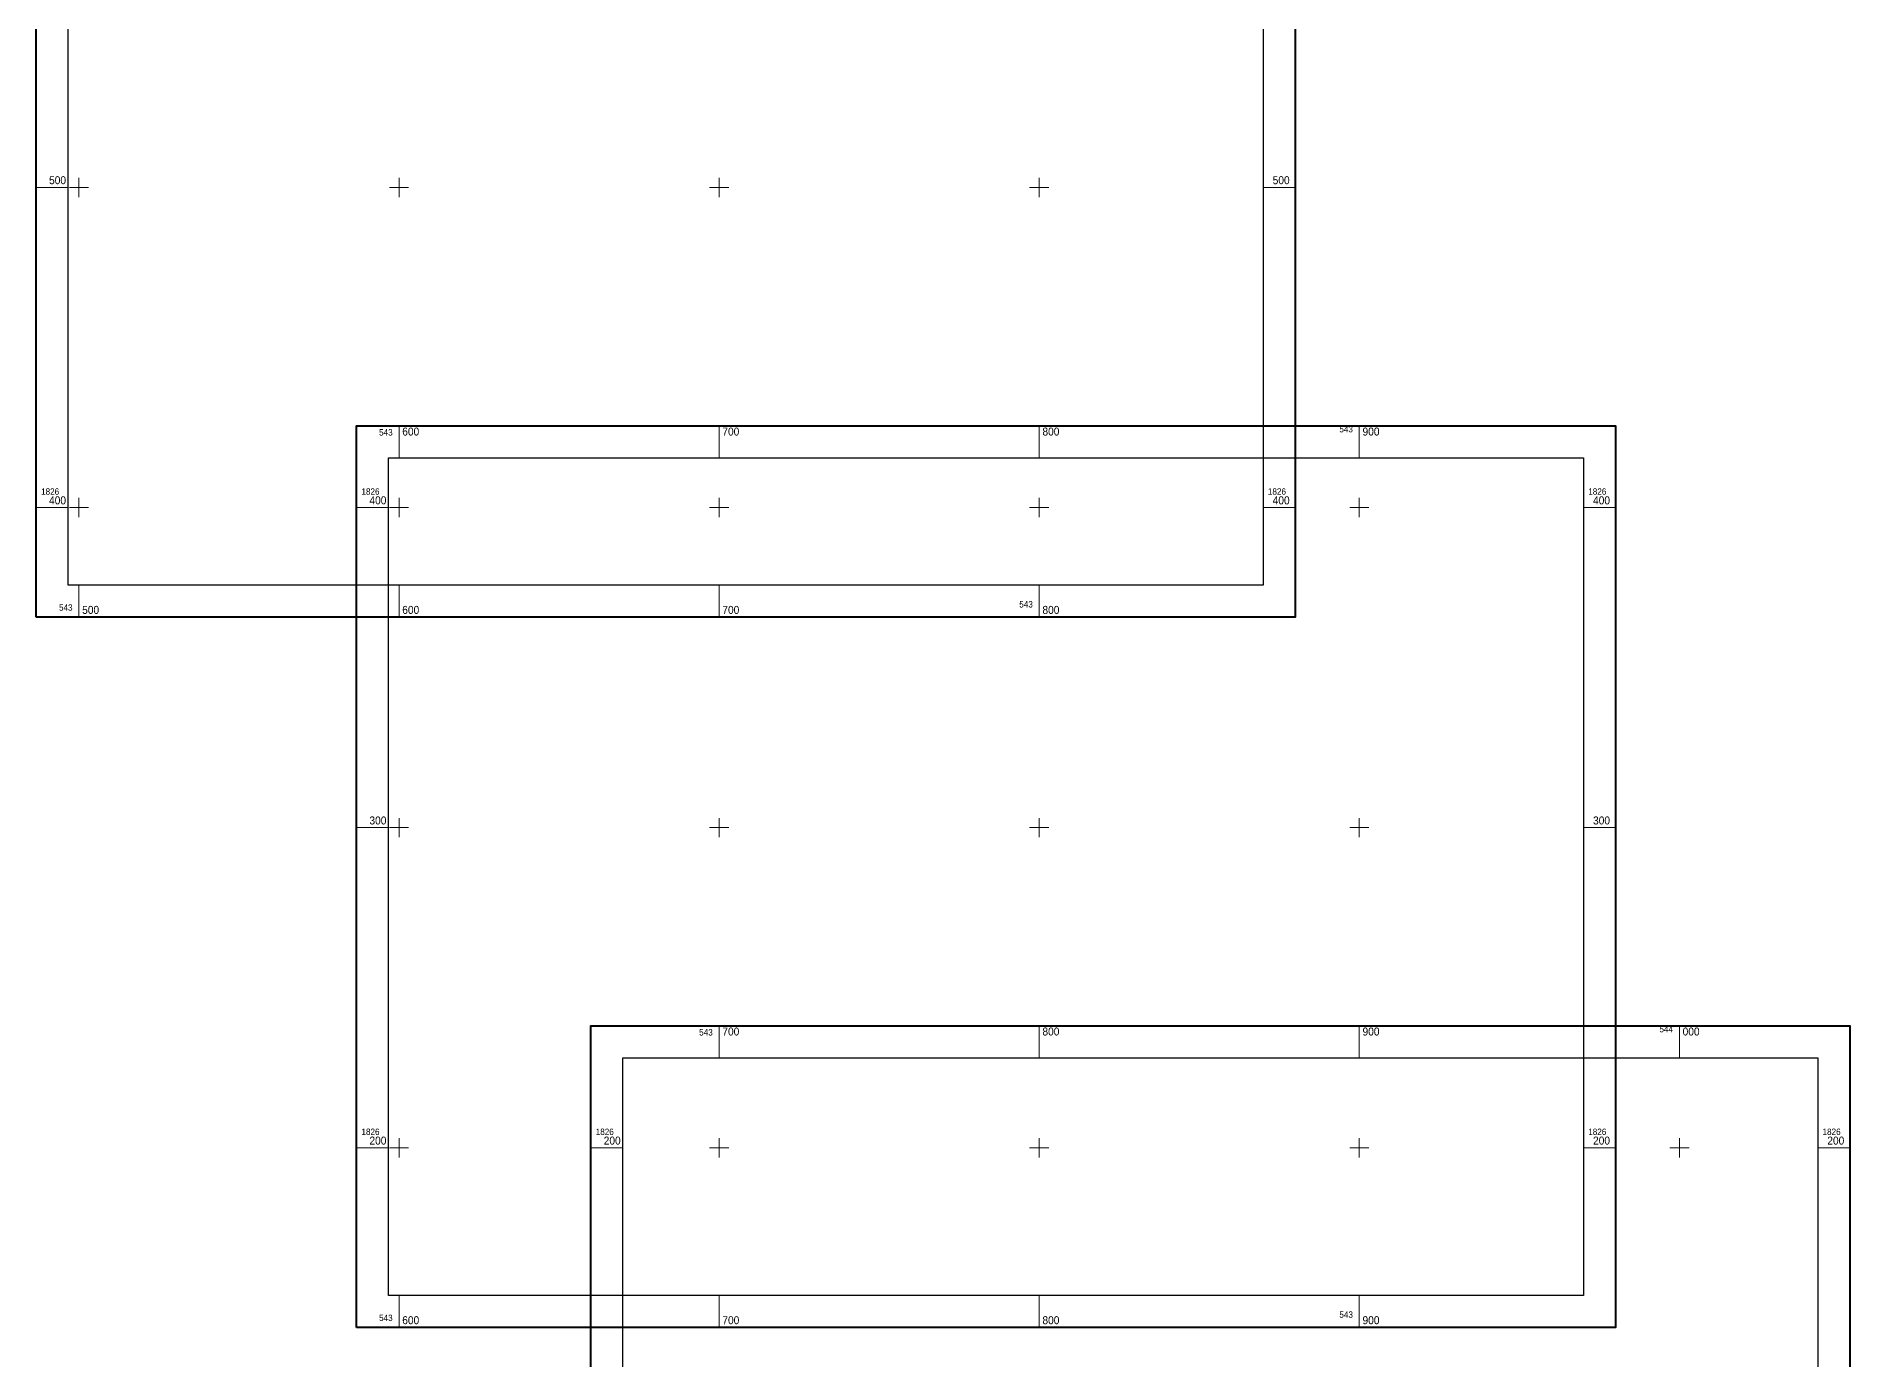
# Model space of a CAD drawing. Header units: metres. Extents: x 542869 to 545424, y 1823472 to 1835781.
# Drawn here: x 543487 to 544053, y 1826134 to 1826547 of the extents above; entities that cross this region are included whole.
import ezdxf
from ezdxf.enums import TextEntityAlignment as Align

# ---------------------------------------------------------------- set-up
doc = ezdxf.new("R2010")
doc.units = ezdxf.units.M
for name, color, linetype, lineweight in [('52', 7, 'Continuous', 13), ('53', 7, 'Continuous', 13), ('54', 7, 'Continuous', 13)]:
    doc.layers.add(name, color=color, linetype=linetype, lineweight=lineweight)

msp = doc.modelspace()

# ---------------------------------------------------------------- linework, layer by layer
at = {"layer": '52'}
for p, q in [((543500, 1826497), (543500, 1826503)), ((543600, 1826497), (543600, 1826503)), ((543700, 1826497), (543700, 1826503)), ((543800, 1826497), (543800, 1826503)), ((543486.66, 1826500), (543496.66, 1826500)), ((543497, 1826500), (543503, 1826500)), ((543597, 1826500), (543603, 1826500)), ((543697, 1826500), (543703, 1826500)), ((543797, 1826500), (543803, 1826500)), ((543869.93, 1826500), (543879.93, 1826500)), ((543486.66, 1826400), (543496.66, 1826400)), ((543497, 1826400), (543503, 1826400)), ((543500, 1826397), (543500, 1826403)), ((543597, 1826400), (543603, 1826400)), ((543600, 1826397), (543600, 1826403)), ((543697, 1826400), (543703, 1826400)), ((543700, 1826397), (543700, 1826403)), ((543797, 1826400), (543803, 1826400)), ((543800, 1826397), (543800, 1826403)), ((543869.93, 1826400), (543879.93, 1826400)), ((543500, 1826365.77), (543500, 1826375.77)), ((543600, 1826365.77), (543600, 1826375.77)), ((543700, 1826365.77), (543700, 1826375.77)), ((543800, 1826365.77), (543800, 1826375.77))]:
    msp.add_line(p, q, dxfattribs=at)
at = {"layer": '52', "lineweight": 40}
msp.add_lwpolyline([(543486.66, 1826365.77), (543486.66, 1826647.36), (543879.93, 1826647.36), (543879.93, 1826365.77)], close=True, dxfattribs=at)
at = {"layer": '52', "lineweight": 25}
msp.add_lwpolyline([(543496.66, 1826375.77), (543496.66, 1826637.36), (543869.93, 1826637.36), (543869.93, 1826375.77)], close=True, dxfattribs=at)
at = {"layer": '53'}
for p, q in [((543600, 1826415.48), (543600, 1826425.48)), ((543700, 1826415.48), (543700, 1826425.48)), ((543800, 1826415.48), (543800, 1826425.48)), ((543900, 1826415.48), (543900, 1826425.48)), ((543586.75, 1826400), (543596.75, 1826400)), ((543597, 1826400), (543603, 1826400)), ((543600, 1826397), (543600, 1826403)), ((543697, 1826400), (543703, 1826400)), ((543700, 1826397), (543700, 1826403)), ((543797, 1826400), (543803, 1826400)), ((543800, 1826397), (543800, 1826403)), ((543897, 1826400), (543903, 1826400)), ((543900, 1826397), (543900, 1826403)), ((543970.02, 1826400), (543980.02, 1826400)), ((543600, 1826297), (543600, 1826303)), ((543700, 1826297), (543700, 1826303)), ((543800, 1826297), (543800, 1826303)), ((543900, 1826297), (543900, 1826303)), ((543586.75, 1826300), (543596.75, 1826300)), ((543597, 1826300), (543603, 1826300)), ((543697, 1826300), (543703, 1826300)), ((543797, 1826300), (543803, 1826300)), ((543897, 1826300), (543903, 1826300)), ((543970.02, 1826300), (543980.02, 1826300)), ((543600, 1826197), (543600, 1826203)), ((543700, 1826197), (543700, 1826203)), ((543800, 1826197), (543800, 1826203)), ((543900, 1826197), (543900, 1826203)), ((543586.75, 1826200), (543596.75, 1826200)), ((543597, 1826200), (543603, 1826200)), ((543697, 1826200), (543703, 1826200)), ((543797, 1826200), (543803, 1826200)), ((543897, 1826200), (543903, 1826200)), ((543970.02, 1826200), (543980.02, 1826200)), ((543600, 1826143.89), (543600, 1826153.89)), ((543700, 1826143.89), (543700, 1826153.89)), ((543800, 1826143.89), (543800, 1826153.89)), ((543900, 1826143.89), (543900, 1826153.89))]:
    msp.add_line(p, q, dxfattribs=at)
at = {"layer": '53', "lineweight": 40}
msp.add_lwpolyline([(543586.75, 1826143.89), (543586.75, 1826425.48), (543980.02, 1826425.48), (543980.02, 1826143.89)], close=True, dxfattribs=at)
at = {"layer": '53', "lineweight": 25}
msp.add_lwpolyline([(543596.75, 1826153.89), (543596.75, 1826415.48), (543970.02, 1826415.48), (543970.02, 1826153.89)], close=True, dxfattribs=at)
at = {"layer": '54'}
for p, q in [((543700, 1826228.07), (543700, 1826238.07)), ((543800, 1826228.07), (543800, 1826238.07)), ((543900, 1826228.07), (543900, 1826238.07)), ((544000, 1826228.07), (544000, 1826238.07)), ((543700, 1826197), (543700, 1826203)), ((543800, 1826197), (543800, 1826203)), ((543900, 1826197), (543900, 1826203)), ((544000, 1826197), (544000, 1826203)), ((543659.94, 1826200), (543669.94, 1826200)), ((543697, 1826200), (543703, 1826200)), ((543797, 1826200), (543803, 1826200)), ((543897, 1826200), (543903, 1826200)), ((543997, 1826200), (544003, 1826200)), ((544043.21, 1826200), (544053.21, 1826200))]:
    msp.add_line(p, q, dxfattribs=at)
at = {"layer": '54', "lineweight": 40}
msp.add_lwpolyline([(543659.94, 1825956.48), (543659.94, 1826238.07), (544053.21, 1826238.07), (544053.21, 1825956.48)], close=True, dxfattribs=at)
at = {"layer": '54', "lineweight": 25}
msp.add_lwpolyline([(543669.94, 1825966.48), (543669.94, 1826228.07), (544043.21, 1826228.07), (544043.21, 1825966.48)], close=True, dxfattribs=at)

# ---------------------------------------------------------------- texts
at = {"layer": '52', "width": 0.95}
for s, height, p in [('500', 2.5, (543490.66, 1826501)), ('500', 2.5, (543872.93, 1826501)), ('1826', 2, (543488.16, 1826404)), ('1826', 2, (543871.43, 1826404)), ('400', 2.5, (543490.66, 1826401)), ('400', 2.5, (543872.93, 1826401)), ('500', 2.5, (543501, 1826366.77)), ('600', 2.5, (543601, 1826366.77)), ('700', 2.5, (543701, 1826366.77)), ('800', 2.5, (543801, 1826366.77))]:
    msp.add_text(s, height=height, dxfattribs=at).set_placement(p)
for p in [(543798, 1826368.77), (543498, 1826367.77)]:
    msp.add_text('543', height=2, dxfattribs=at).set_placement(p, align=Align.RIGHT)
at = {"layer": '53', "width": 0.95}
for p in [(543598, 1826422.48), (543898, 1826423.48), (543598, 1826145.89), (543898, 1826146.89)]:
    msp.add_text('543', height=2, dxfattribs=at).set_placement(p, align=Align.RIGHT)
for s, height, p in [('600', 2.5, (543601, 1826422.48)), ('700', 2.5, (543701, 1826422.48)), ('800', 2.5, (543801, 1826422.48)), ('900', 2.5, (543901, 1826422.48)), ('1826', 2, (543588.25, 1826404)), ('1826', 2, (543971.52, 1826404)), ('400', 2.5, (543590.75, 1826401)), ('400', 2.5, (543973.02, 1826401)), ('300', 2.5, (543590.75, 1826301)), ('300', 2.5, (543973.02, 1826301)), ('1826', 2, (543588.25, 1826204)), ('1826', 2, (543971.52, 1826204)), ('200', 2.5, (543590.75, 1826201)), ('200', 2.5, (543973.02, 1826201)), ('600', 2.5, (543601, 1826144.89)), ('700', 2.5, (543701, 1826144.89)), ('800', 2.5, (543801, 1826144.89)), ('900', 2.5, (543901, 1826144.89))]:
    msp.add_text(s, height=height, dxfattribs=at).set_placement(p)
at = {"layer": '54', "width": 0.95}
for s, p in [('543', (543698, 1826235.07)), ('544', (543998, 1826236.07))]:
    msp.add_text(s, height=2, dxfattribs=at).set_placement(p, align=Align.RIGHT)
for s, height, p in [('700', 2.5, (543701, 1826235.07)), ('800', 2.5, (543801, 1826235.07)), ('900', 2.5, (543901, 1826235.07)), ('000', 2.5, (544001, 1826235.07)), ('1826', 2, (543661.44, 1826204)), ('1826', 2, (544044.71, 1826204)), ('200', 2.5, (543663.94, 1826201)), ('200', 2.5, (544046.21, 1826201))]:
    msp.add_text(s, height=height, dxfattribs=at).set_placement(p)

doc.saveas('drawing.dxf')
